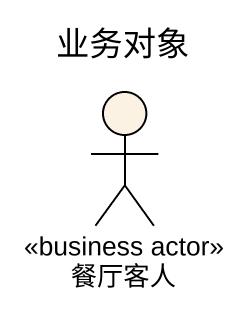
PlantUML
@startuml
title 业务对象
actor 餐厅客人 <<business actor>> #FCF2E3
@enduml
